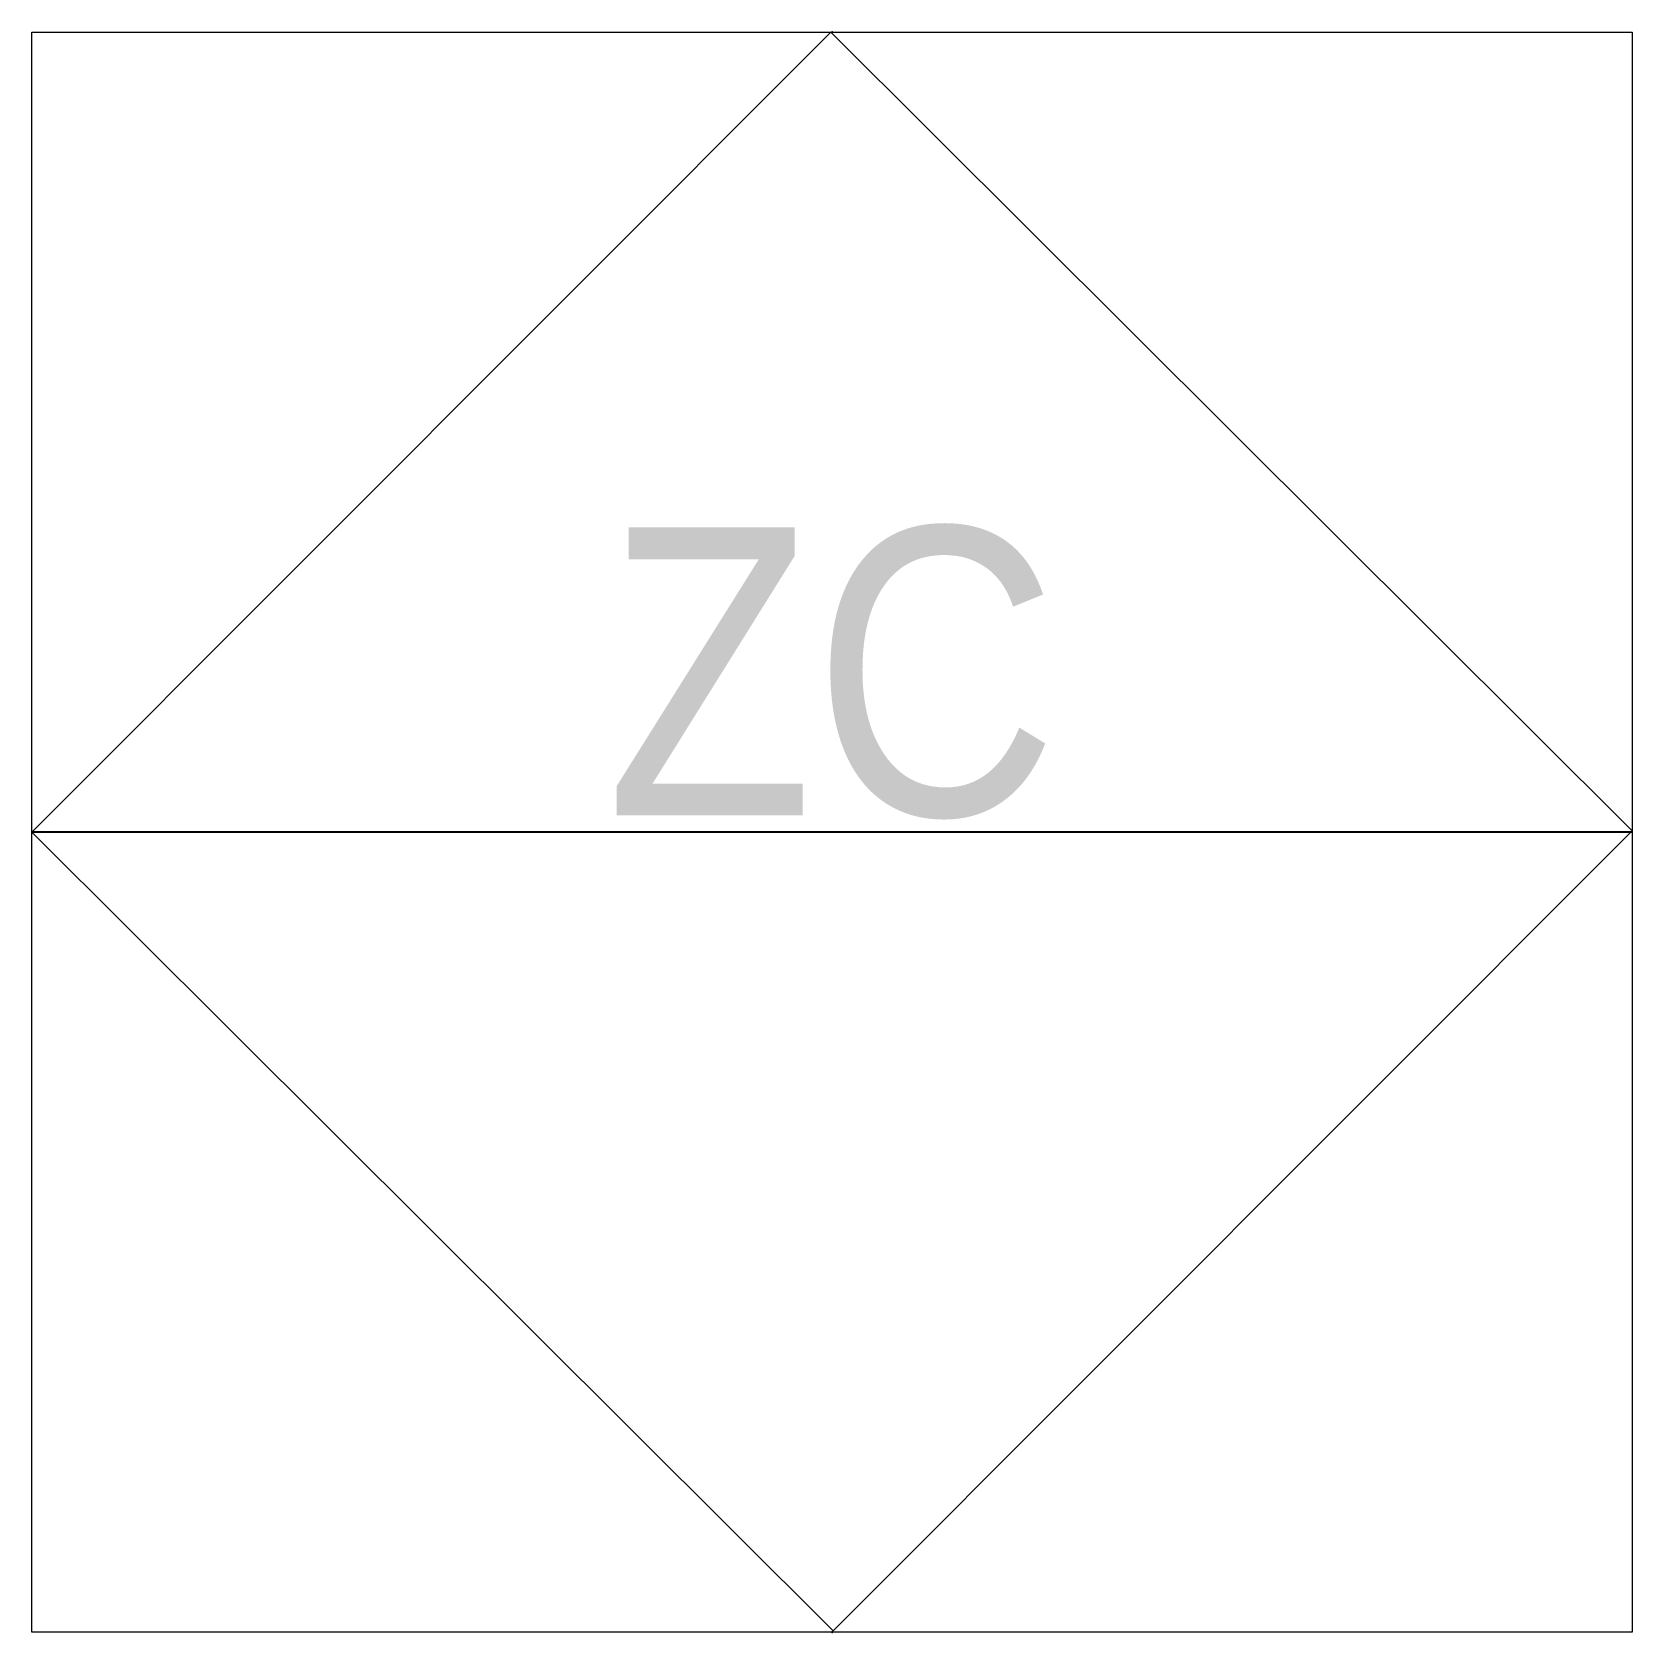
# Model space of a CAD drawing. Header units: inches. Extents: x 0 to 0.014, y 0 to 0.014.
import ezdxf

# ---------------------------------------------------------------- set-up
doc = ezdxf.new("R2010")
doc.units = ezdxf.units.IN
doc.header["$MEASUREMENT"] = 0
doc.layers.add('Level 10', color=9, linetype='Continuous', lineweight=0, true_color=0xc8c8c8)
doc.layers.add('Level 5', color=9, linetype='Continuous', lineweight=0, true_color=0xc8c8c8)
doc.styles.add('Styledgn000', font='dgn000.shx')

msp = doc.modelspace()

# ---------------------------------------------------------------- linework, layer by layer
at = {"color": 90}
msp.add_line((0.014, 0.007), (0, 0.007), dxfattribs=at)
for p in [(0.007, 0.014), (0.007, 0)]:
    msp.add_point(p, dxfattribs=at)
at = {"layer": 'Level 10', "color": 112, "linetype": 'Continuous', "lineweight": 13, "true_color": 0x00ca5c, "flags": 128}
for points in [[(0.014, 0.00701), (0.00699, 0.014), (0, 0.007), (0.00701, 0.00001), (0.014, 0.00701)], [(0.014, 0), (0, 0), (0, 0.014), (0.014, 0.014), (0.014, 0)]]:
    msp.add_lwpolyline(points, dxfattribs=at)

# ---------------------------------------------------------------- texts
at = {"layer": 'Level 5', "color": 9, "linetype": 'Continuous', "lineweight": 13, "true_color": 0xc8c8c8, "insert": (0.007, 0.008387), "char_height": 0.00252, "attachment_point": 5, "line_spacing_factor": 1.07619, "style": 'Styledgn000'}
msp.add_mtext('{\\W0.88095;ZC}', dxfattribs=at)

doc.saveas('drawing.dxf')
